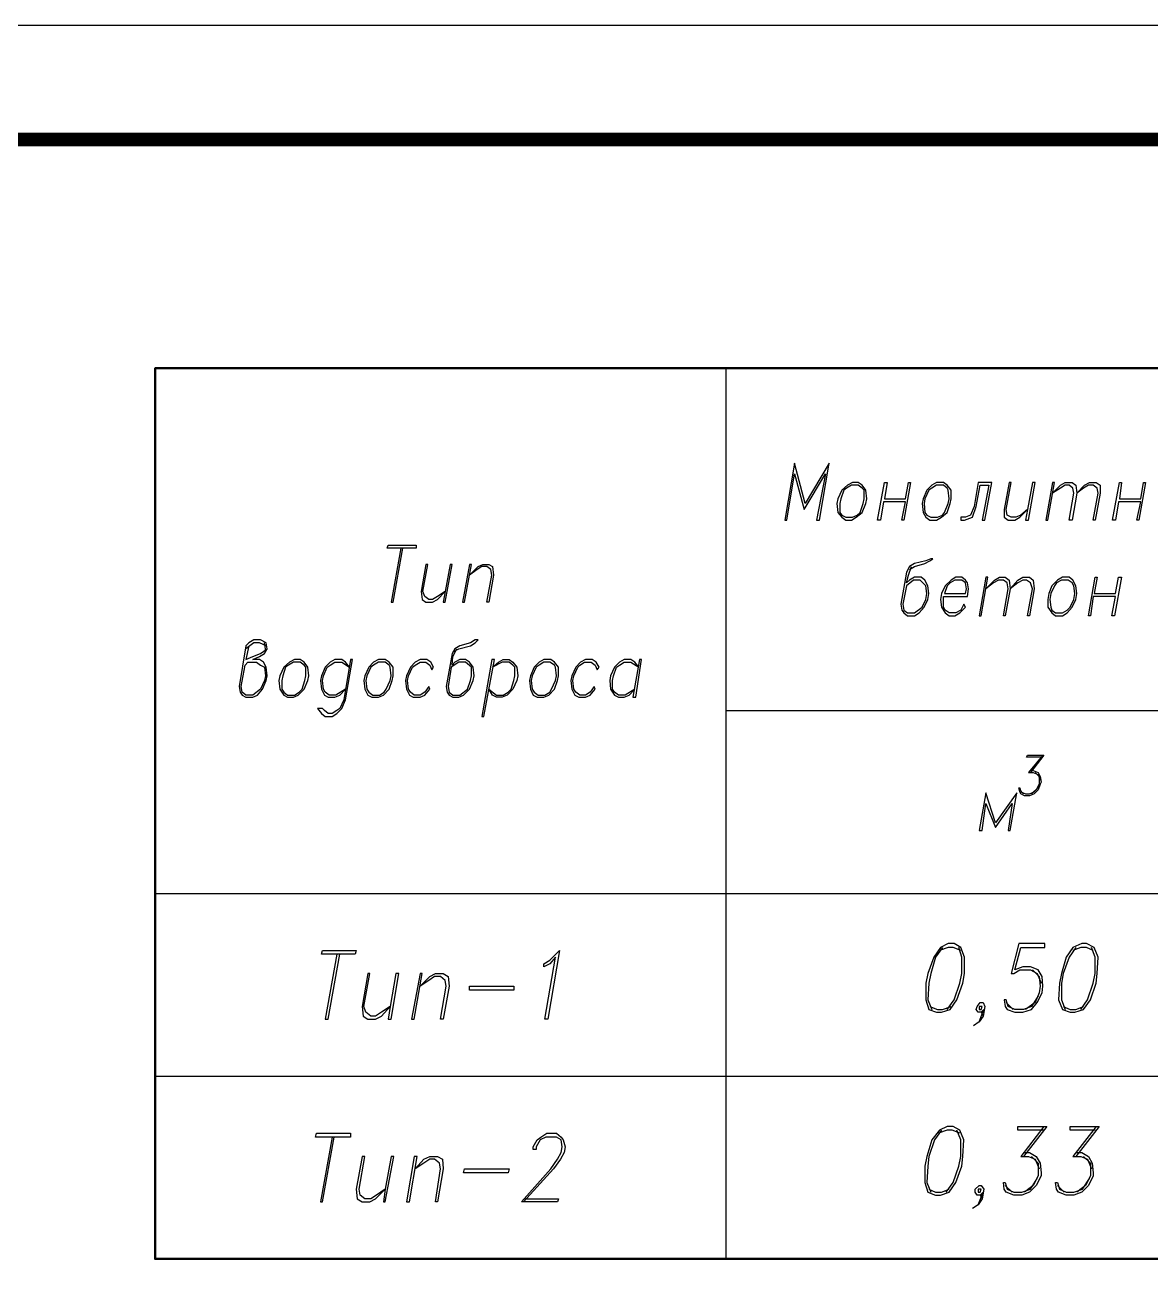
# Model space of a CAD drawing. Header units: millimetres. Extents: x 4241 to 6572, y 870 to 1291.
# Drawn here: x 5687.9 to 5737.2, y 1235.6 to 1290.7 of the extents above; entities that cross this region are included whole.
import ezdxf
from ezdxf.enums import TextEntityAlignment as Align

# ---------------------------------------------------------------- set-up
doc = ezdxf.new("R2010")
doc.units = ezdxf.units.MM
doc.layers.add('_Штамп_рамка', color=7, linetype='Continuous')
doc.layers.add('PDF _0', color=7, linetype='Continuous')
doc.styles.add('Romans_2.5', font='romans.shx', dxfattribs={"width": 0.75, "height": 2.5})

# ---------------------------------------------------------------- blocks, each defined once
blk = doc.blocks.new('*U779')
blk.add_lwpolyline([(0, 0), (0, 420), (1189, 420), (1189, 0), (0, 0)])
at = {"const_width": 0.6}
blk.add_lwpolyline([(20, 5), (20, 415), (1184, 415), (1184, 5), (20, 5)], dxfattribs=at)
at = {"style": 'Romans_2.5', "width": 0.75}
blk.add_attdef('ФОРМАТ', text='', height=2.5, dxfattribs=at).set_placement((1149, 2.5), align=Align.MIDDLE_LEFT)

msp = doc.modelspace()

# ---------------------------------------------------------------- linework, layer by layer
at = {"layer": 'PDF _0', "lineweight": 50}
msp.add_lwpolyline([(5878.6304, 1236.642), (5693.6273, 1236.642), (5693.6273, 1275.6324), (5878.6304, 1275.6324)], close=True, dxfattribs=at)
at = {"layer": 'PDF _0', "lineweight": 30}
for points in [[(5718.6049, 1275.6324), (5718.6049, 1236.642)], [(5718.6049, 1260.6459), (5878.6304, 1260.6459)], [(5693.6273, 1252.6446), (5878.6304, 1252.6446)], [(5693.6273, 1244.6433), (5878.6304, 1244.6433)]]:
    msp.add_lwpolyline(points, dxfattribs=at)
at = {"layer": 'PDF _0', "lineweight": 25}
for points in [[(5722.5843, 1268.9858), (5722.7114, 1268.9858), (5723.1347, 1271.4836), (5722.0763, 1269.7055), (5721.6106, 1271.4836), (5721.1873, 1268.9858), (5721.272, 1268.9858), (5721.6106, 1271.0179), (5722.034, 1269.4515), (5722.9654, 1271.0179)], [(5724.1507, 1270.6369), (5723.9391, 1270.5099), (5723.6851, 1270.2982), (5723.5157, 1269.9172), (5723.4734, 1269.7055), (5723.5157, 1269.3245), (5723.6851, 1269.1128), (5723.8544, 1268.9858), (5724.1084, 1268.9858), (5724.3201, 1269.1128), (5724.5741, 1269.3245), (5724.7434, 1269.7055), (5724.7858, 1269.9172), (5724.7434, 1270.2982), (5724.5741, 1270.5099), (5724.4047, 1270.6369)], [(5724.1084, 1270.5099), (5723.8967, 1270.3829), (5723.7697, 1270.2982), (5723.6427, 1269.9172), (5723.6004, 1269.7055), (5723.6004, 1269.3245), (5723.6851, 1269.1975), (5723.8544, 1269.1128), (5724.1507, 1269.1128), (5724.3624, 1269.1975), (5724.4894, 1269.3245), (5724.6164, 1269.7055), (5724.6588, 1269.9172), (5724.6588, 1270.2982), (5724.5741, 1270.3829), (5724.4047, 1270.5099)], [(5725.3784, 1268.9858), (5725.2514, 1268.9858), (5725.5478, 1270.6369), (5725.6748, 1270.6369), (5725.5478, 1269.9172), (5726.4791, 1269.9172), (5726.6062, 1270.6369), (5726.6908, 1270.6369), (5726.3945, 1268.9858), (5726.3098, 1268.9858), (5726.4791, 1269.7902), (5725.5054, 1269.7902)], [(5727.8339, 1270.6369), (5727.6222, 1270.5099), (5727.4105, 1270.2982), (5727.2412, 1269.9172), (5727.1988, 1269.7055), (5727.2412, 1269.3245), (5727.3682, 1269.1128), (5727.5375, 1268.9858), (5727.8339, 1268.9858), (5728.0455, 1269.1128), (5728.2995, 1269.3245), (5728.4265, 1269.7055), (5728.4689, 1269.9172), (5728.4689, 1270.2982), (5728.2995, 1270.5099), (5728.1302, 1270.6369)], [(5727.8339, 1270.5099), (5727.6222, 1270.3829), (5727.4952, 1270.2982), (5727.3258, 1269.9172), (5727.2835, 1269.7055), (5727.3258, 1269.3245), (5727.4105, 1269.1975), (5727.5799, 1269.1128), (5727.8762, 1269.1128), (5728.0879, 1269.1975), (5728.1725, 1269.3245), (5728.3419, 1269.7055), (5728.3842, 1269.9172), (5728.3419, 1270.2982), (5728.2995, 1270.3829), (5728.1302, 1270.5099)], [(5729.8236, 1268.9858), (5729.9506, 1268.9858), (5730.2469, 1270.6369), (5729.6543, 1270.6369), (5729.4849, 1269.5785), (5729.3156, 1269.1975), (5729.1039, 1269.1128), (5728.8922, 1269.1128), (5728.8922, 1268.9858), (5729.0616, 1268.9858), (5729.4003, 1269.1128), (5729.5696, 1269.5785), (5729.7389, 1270.5099), (5730.1199, 1270.5099)], [(5731.8133, 1269.4515), (5731.517, 1269.1975), (5731.3053, 1269.1128), (5731.0936, 1269.1128), (5730.9243, 1269.1975), (5730.882, 1269.4515), (5731.0936, 1270.6369), (5731.009, 1270.6369), (5730.7973, 1269.4515), (5730.7973, 1269.1128), (5730.9666, 1268.9858), (5731.263, 1268.9858), (5731.4747, 1269.1128), (5731.8133, 1269.4515), (5731.7287, 1268.9858), (5731.8557, 1268.9858), (5732.152, 1270.6369), (5732.025, 1270.6369)], [(5732.7024, 1268.9858), (5732.9987, 1270.6369), (5732.914, 1270.6369), (5732.6177, 1268.9858)], [(5733.7607, 1268.9858), (5733.6337, 1268.9858), (5733.8454, 1270.1712), (5733.8031, 1270.3829), (5733.6337, 1270.5099), (5733.4644, 1270.5099), (5733.2527, 1270.3829), (5732.914, 1270.1712), (5733.2527, 1270.5099), (5733.4644, 1270.6369), (5733.7607, 1270.6369), (5733.9301, 1270.5099), (5733.9724, 1270.1712)], [(5734.7768, 1268.9858), (5734.6921, 1268.9858), (5734.9038, 1270.1712), (5734.8614, 1270.3829), (5734.6921, 1270.5099), (5734.4804, 1270.5099), (5734.2688, 1270.3829), (5733.9724, 1270.1712), (5734.3111, 1270.5099), (5734.5228, 1270.6369), (5734.8191, 1270.6369), (5734.9884, 1270.5099), (5734.9884, 1270.1712)], [(5735.6658, 1268.9858), (5735.5388, 1268.9858), (5735.8351, 1270.6369), (5735.9198, 1270.6369), (5735.8351, 1269.9172), (5736.7665, 1269.9172), (5736.8935, 1270.6369), (5736.9782, 1270.6369), (5736.6818, 1268.9858), (5736.5972, 1268.9858), (5736.7665, 1269.7902), (5735.7928, 1269.7902)], [(5705.0577, 1267.7581), (5703.7877, 1267.7581), (5703.83, 1267.8851), (5705.0577, 1267.8851)], [(5706.3278, 1265.8531), (5705.9891, 1265.6414), (5705.7774, 1265.5144), (5705.6081, 1265.5144), (5705.4388, 1265.6414), (5705.3541, 1265.8531), (5705.5658, 1267.0384), (5705.4811, 1267.0384), (5705.2694, 1265.8531), (5705.3117, 1265.5144), (5705.4811, 1265.3874), (5705.7774, 1265.3874), (5705.9891, 1265.5144), (5706.3278, 1265.8531), (5706.2431, 1265.3874), (5706.3278, 1265.3874), (5706.6241, 1267.0384), (5706.5395, 1267.0384)], [(5707.1745, 1265.3874), (5707.4708, 1267.0384), (5707.3862, 1267.0384), (5707.0898, 1265.3874)], [(5708.2329, 1265.3874), (5708.1482, 1265.3874), (5708.3599, 1266.5727), (5708.3175, 1266.8268), (5708.1482, 1266.9538), (5707.9365, 1266.9538), (5707.7248, 1266.8268), (5707.3862, 1266.5727), (5707.7672, 1266.9538), (5707.9788, 1267.0384), (5708.2329, 1267.0384), (5708.4022, 1266.9538), (5708.4445, 1266.5727)], [(5728.1302, 1265.6414), (5729.1886, 1265.6414), (5729.2309, 1265.9801), (5729.1886, 1266.2341), (5729.1039, 1266.3611), (5728.9346, 1266.4881), (5728.6806, 1266.4881), (5728.4689, 1266.3611), (5728.2149, 1266.1071), (5728.0455, 1265.7684), (5728.0032, 1265.5144), (5728.0455, 1265.1757), (5728.2149, 1264.9217), (5728.3842, 1264.7947), (5728.6382, 1264.7947), (5728.8499, 1264.9217), (5729.1039, 1265.1757), (5729.0192, 1265.3027), (5728.8922, 1265.0487), (5728.6806, 1264.9217), (5728.3842, 1264.9217), (5728.2149, 1265.0487), (5728.1302, 1265.1757), (5728.1302, 1265.5144)], [(5729.7813, 1264.7947), (5730.0776, 1266.4881), (5729.9929, 1266.4881), (5729.6966, 1264.7947)], [(5730.8396, 1264.7947), (5730.755, 1264.7947), (5730.9666, 1265.9801), (5730.9243, 1266.2341), (5730.755, 1266.3611), (5730.5433, 1266.3611), (5730.3316, 1266.2341), (5729.9929, 1265.9801), (5730.374, 1266.3611), (5730.5856, 1266.4881), (5730.8396, 1266.4881), (5731.009, 1266.3611), (5731.0513, 1265.9801)], [(5731.898, 1264.7947), (5731.8133, 1264.7947), (5732.025, 1265.9801), (5731.9403, 1266.2341), (5731.771, 1266.3611), (5731.6017, 1266.3611), (5731.39, 1266.2341), (5731.0513, 1265.9801), (5731.39, 1266.3611), (5731.6017, 1266.4881), (5731.898, 1266.4881), (5732.0673, 1266.3611), (5732.1097, 1265.9801)], [(5733.3374, 1266.4881), (5733.1257, 1266.3611), (5732.8717, 1266.1071), (5732.7447, 1265.7684), (5732.7024, 1265.5144), (5732.7024, 1265.1757), (5732.8717, 1264.9217), (5733.041, 1264.7947), (5733.3374, 1264.7947), (5733.5491, 1264.9217), (5733.7607, 1265.1757), (5733.9301, 1265.5144), (5733.9724, 1265.7684), (5733.9301, 1266.1071), (5733.8031, 1266.3611), (5733.6337, 1266.4881)], [(5734.5651, 1264.7947), (5734.4804, 1264.7947), (5734.7768, 1266.4881), (5734.8614, 1266.4881), (5734.7344, 1265.7684), (5735.6658, 1265.7684), (5735.7928, 1266.4881), (5735.9198, 1266.4881), (5735.6235, 1264.7947), (5735.4965, 1264.7947), (5735.6658, 1265.6414), (5734.6921, 1265.6414)], [(5726.5215, 1266.1071), (5726.3521, 1265.3027), (5726.3945, 1265.0487), (5726.5638, 1264.9217), (5726.8602, 1264.9217), (5727.1988, 1265.1757), (5727.3682, 1265.5144), (5727.4105, 1265.7684), (5727.3682, 1266.1071), (5727.1142, 1266.3611), (5726.8178, 1266.3611)], [(5729.1039, 1265.7684), (5729.1462, 1265.9801), (5729.1039, 1266.2341), (5728.9346, 1266.3611), (5728.6382, 1266.3611), (5728.4265, 1266.2341), (5728.2995, 1266.1071), (5728.1725, 1265.7684)], [(5733.2951, 1266.3611), (5733.0834, 1266.2341), (5732.9987, 1266.1071), (5732.8294, 1265.7684), (5732.787, 1265.5144), (5732.8294, 1265.1757), (5732.8717, 1265.0487), (5733.041, 1264.9217), (5733.3374, 1264.9217), (5733.5491, 1265.0487), (5733.6761, 1265.1757), (5733.8454, 1265.5144), (5733.8877, 1265.7684), (5733.8454, 1266.1071), (5733.7607, 1266.2341), (5733.5914, 1266.3611)], [(5697.9032, 1262.8896), (5698.1995, 1263.0166), (5698.4112, 1263.1436), (5698.5382, 1263.3553), (5698.4958, 1263.6093), (5698.2418, 1263.7363), (5697.9455, 1263.7363), (5697.7338, 1263.6093), (5697.6068, 1263.4823), (5697.3105, 1261.7042), (5697.3528, 1261.4502), (5697.4375, 1261.3232), (5697.6068, 1261.2386), (5697.9032, 1261.2386), (5698.1148, 1261.3232), (5698.3265, 1261.5772), (5698.4958, 1261.9583), (5698.5382, 1262.1699), (5698.4958, 1262.5509), (5698.3688, 1262.7626), (5698.1995, 1262.8896)], [(5697.5645, 1262.6356), (5697.6915, 1262.7626), (5698.0725, 1262.7626), (5698.2418, 1262.6356), (5698.4112, 1262.5509), (5698.4535, 1262.1699), (5698.4112, 1261.9583), (5698.2418, 1261.5772), (5697.9032, 1261.3232), (5697.6068, 1261.3232), (5697.4375, 1261.4502), (5697.3951, 1261.7042)], [(5699.7236, 1262.8896), (5699.5119, 1262.7626), (5699.2579, 1262.5509), (5699.0885, 1262.1699), (5699.0462, 1261.9583), (5699.0885, 1261.5772), (5699.2579, 1261.3232), (5699.4272, 1261.2386), (5699.6812, 1261.2386), (5699.8929, 1261.3232), (5700.1469, 1261.5772), (5700.3162, 1261.9583), (5700.3586, 1262.1699), (5700.3162, 1262.5509), (5700.1469, 1262.7626), (5699.9776, 1262.8896)], [(5699.6812, 1262.7626), (5699.4695, 1262.6356), (5699.3425, 1262.5509), (5699.2155, 1262.1699), (5699.1732, 1261.9583), (5699.1732, 1261.5772), (5699.2579, 1261.4502), (5699.4272, 1261.3232), (5699.7236, 1261.3232), (5699.9352, 1261.4502), (5700.0622, 1261.5772), (5700.1892, 1261.9583), (5700.2316, 1262.1699), (5700.2316, 1262.5509), (5700.1469, 1262.6356), (5699.9776, 1262.7626)], [(5700.7396, 1260.7305), (5700.9089, 1260.5189), (5701.0783, 1260.3919), (5701.3746, 1260.3919), (5701.5863, 1260.5189), (5701.798, 1260.7305), (5701.9673, 1261.1116), (5702.2636, 1262.8896), (5702.179, 1262.8896), (5701.8826, 1261.1116), (5701.7133, 1260.7305), (5701.5863, 1260.6459), (5701.3746, 1260.5189), (5701.2053, 1260.5189), (5701.0359, 1260.6459), (5700.9513, 1260.7305)], [(5701.9673, 1261.5772), (5701.544, 1261.3232), (5701.2476, 1261.3232), (5701.0783, 1261.4502), (5700.9936, 1261.5772), (5700.9513, 1261.9583), (5700.9936, 1262.1699), (5701.1629, 1262.5509), (5701.2899, 1262.6356), (5701.5016, 1262.7626), (5701.798, 1262.7626), (5702.1366, 1262.5509), (5701.9673, 1262.7626), (5701.798, 1262.8896), (5701.5016, 1262.8896), (5701.2899, 1262.7626), (5701.0783, 1262.5509), (5700.9089, 1262.1699), (5700.8666, 1261.9583), (5700.9089, 1261.5772), (5701.0359, 1261.3232), (5701.2053, 1261.2386), (5701.5016, 1261.2386), (5701.7133, 1261.3232)], [(5703.4067, 1262.8896), (5703.195, 1262.7626), (5702.9833, 1262.5509), (5702.814, 1262.1699), (5702.7717, 1261.9583), (5702.814, 1261.5772), (5702.941, 1261.3232), (5703.1103, 1261.2386), (5703.4067, 1261.2386), (5703.6184, 1261.3232), (5703.8724, 1261.5772), (5703.9994, 1261.9583), (5704.0417, 1262.1699), (5704.0417, 1262.5509), (5703.8724, 1262.7626), (5703.703, 1262.8896)], [(5703.4067, 1262.7626), (5703.195, 1262.6356), (5703.068, 1262.5509), (5702.8987, 1262.1699), (5702.8563, 1261.9583), (5702.8987, 1261.5772), (5702.9833, 1261.4502), (5703.1527, 1261.3232), (5703.449, 1261.3232), (5703.6607, 1261.4502), (5703.7454, 1261.5772), (5703.9147, 1261.9583), (5703.957, 1262.1699), (5703.9147, 1262.5509), (5703.8724, 1262.6356), (5703.703, 1262.7626)], [(5705.6504, 1261.5772), (5705.6081, 1261.7042), (5705.4388, 1261.4502), (5705.2271, 1261.3232), (5704.9731, 1261.3232), (5704.8037, 1261.4502), (5704.7191, 1261.5772), (5704.6767, 1261.9583), (5704.7191, 1262.1699), (5704.8884, 1262.5509), (5705.0154, 1262.6356), (5705.2271, 1262.7626), (5705.4811, 1262.7626), (5705.6504, 1262.6356), (5705.7351, 1262.4239), (5705.8198, 1262.5509), (5705.6928, 1262.7626), (5705.5234, 1262.8896), (5705.2271, 1262.8896), (5705.0154, 1262.7626), (5704.8037, 1262.5509), (5704.6344, 1262.1699), (5704.5921, 1261.9583), (5704.6344, 1261.5772), (5704.7614, 1261.3232), (5704.9307, 1261.2386), (5705.2271, 1261.2386), (5705.4388, 1261.3232)], [(5706.5818, 1262.5509), (5706.4548, 1261.7042), (5706.4971, 1261.4502), (5706.6665, 1261.3232), (5706.9628, 1261.3232), (5707.3015, 1261.5772), (5707.4285, 1261.9583), (5707.4708, 1262.1699), (5707.4708, 1262.5509), (5707.2168, 1262.7626), (5706.9205, 1262.7626)], [(5708.0212, 1260.3919), (5708.4869, 1262.8896), (5708.3599, 1262.8896), (5707.9365, 1260.3919)], [(5708.2329, 1261.5772), (5708.5715, 1261.3232), (5708.8679, 1261.3232), (5709.0795, 1261.4502), (5709.2066, 1261.5772), (5709.3336, 1261.9583), (5709.3759, 1262.1699), (5709.3759, 1262.5509), (5709.2912, 1262.6356), (5709.1219, 1262.7626), (5708.8255, 1262.7626), (5708.4022, 1262.5509), (5708.6562, 1262.7626), (5708.8679, 1262.8896), (5709.1219, 1262.8896), (5709.2912, 1262.7626), (5709.4606, 1262.5509), (5709.5029, 1262.1699), (5709.4606, 1261.9583), (5709.2912, 1261.5772), (5709.0372, 1261.3232), (5708.8255, 1261.2386), (5708.5715, 1261.2386), (5708.4022, 1261.3232)], [(5710.6459, 1262.8896), (5710.4343, 1262.7626), (5710.2226, 1262.5509), (5710.0532, 1262.1699), (5710.0109, 1261.9583), (5710.0532, 1261.5772), (5710.1803, 1261.3232), (5710.3496, 1261.2386), (5710.6459, 1261.2386), (5710.8576, 1261.3232), (5711.1116, 1261.5772), (5711.2386, 1261.9583), (5711.281, 1262.1699), (5711.281, 1262.5509), (5711.1116, 1262.7626), (5710.9423, 1262.8896)], [(5710.6459, 1262.7626), (5710.4343, 1262.6356), (5710.3073, 1262.5509), (5710.1379, 1262.1699), (5710.0956, 1261.9583), (5710.1379, 1261.5772), (5710.2226, 1261.4502), (5710.3919, 1261.3232), (5710.6883, 1261.3232), (5710.8999, 1261.4502), (5710.9846, 1261.5772), (5711.154, 1261.9583), (5711.1963, 1262.1699), (5711.154, 1262.5509), (5711.1116, 1262.6356), (5710.8999, 1262.7626)], [(5712.8897, 1261.5772), (5712.8473, 1261.7042), (5712.678, 1261.4502), (5712.4663, 1261.3232), (5712.2123, 1261.3232), (5712.043, 1261.4502), (5711.9583, 1261.5772), (5711.916, 1261.9583), (5711.9583, 1262.1699), (5712.1277, 1262.5509), (5712.2123, 1262.6356), (5712.424, 1262.7626), (5712.7203, 1262.7626), (5712.8897, 1262.6356), (5712.9743, 1262.4239), (5713.059, 1262.5509), (5712.932, 1262.7626), (5712.7627, 1262.8896), (5712.4663, 1262.8896), (5712.2547, 1262.7626), (5712.043, 1262.5509), (5711.8736, 1262.1699), (5711.8313, 1261.9583), (5711.8736, 1261.5772), (5712.0006, 1261.3232), (5712.17, 1261.2386), (5712.4663, 1261.2386), (5712.678, 1261.3232)], [(5714.6254, 1261.5772), (5714.2021, 1261.3232), (5713.9057, 1261.3232), (5713.7364, 1261.4502), (5713.6517, 1261.5772), (5713.6517, 1261.9583), (5713.694, 1262.1699), (5713.821, 1262.5509), (5713.948, 1262.6356), (5714.1597, 1262.7626), (5714.4561, 1262.7626), (5714.7947, 1262.5509), (5714.6254, 1262.7626), (5714.4561, 1262.8896), (5714.1597, 1262.8896), (5713.948, 1262.7626), (5713.7364, 1262.5509), (5713.567, 1262.1699), (5713.5247, 1261.9583), (5713.567, 1261.5772), (5713.7364, 1261.3232), (5713.9057, 1261.2386), (5714.1597, 1261.2386), (5714.3714, 1261.3232)], [(5714.6677, 1261.2386), (5714.9217, 1262.8896), (5714.8371, 1262.8896), (5714.5407, 1261.2386)], [(5729.6966, 1255.3964), (5729.8236, 1255.3964), (5729.9929, 1256.5817), (5730.4163, 1255.5234), (5731.136, 1256.5817), (5730.9666, 1255.3964), (5731.0513, 1255.3964), (5731.3477, 1257.0474), (5730.4163, 1255.735), (5729.9929, 1257.0474)], [(5728.3419, 1250.4432), (5728.0032, 1250.2739), (5727.7069, 1249.8505), (5727.4528, 1249.1308), (5727.3682, 1248.7075), (5727.3682, 1247.9878), (5727.4952, 1247.5644), (5727.8339, 1247.4374), (5728.0455, 1247.4374), (5728.4265, 1247.5644), (5728.7229, 1247.9878), (5728.9769, 1248.7075), (5729.0616, 1249.1308), (5729.0616, 1249.8505), (5728.8922, 1250.2739), (5728.5959, 1250.4432)], [(5734.1841, 1250.4432), (5733.8031, 1250.2739), (5733.5067, 1249.8505), (5733.2951, 1249.1308), (5733.2104, 1248.7075), (5733.168, 1247.9878), (5733.3374, 1247.5644), (5733.6761, 1247.4374), (5733.8877, 1247.4374), (5734.2688, 1247.5644), (5734.5651, 1247.9878), (5734.8191, 1248.7075), (5734.8614, 1249.1308), (5734.9038, 1249.8505), (5734.7344, 1250.2739), (5734.3958, 1250.4432)], [(5702.3906, 1249.9775), (5700.9089, 1249.9775), (5700.9513, 1250.1468), (5702.433, 1250.1468)], [(5710.8153, 1247.1411), (5710.6883, 1247.1411), (5711.154, 1249.8505), (5710.8999, 1249.5542), (5710.6459, 1249.4272), (5710.6459, 1249.5542), (5710.8999, 1249.7235), (5711.3233, 1250.1468)], [(5703.9147, 1247.6914), (5703.5337, 1247.4374), (5703.2797, 1247.2681), (5703.068, 1247.2681), (5702.8563, 1247.4374), (5702.7717, 1247.6914), (5703.0257, 1249.1308), (5702.941, 1249.1308), (5702.687, 1247.6914), (5702.7293, 1247.2681), (5702.941, 1247.1411), (5703.2797, 1247.1411), (5703.5337, 1247.2681), (5703.9147, 1247.6914), (5703.83, 1247.1411), (5703.957, 1247.1411), (5704.2957, 1249.1308), (5704.1687, 1249.1308)], [(5704.9731, 1247.1411), (5705.3117, 1249.1308), (5705.2271, 1249.1308), (5704.8461, 1247.1411)], [(5706.2431, 1247.1411), (5706.1161, 1247.1411), (5706.3701, 1248.5805), (5706.3278, 1248.8345), (5706.1161, 1249.0038), (5705.8621, 1249.0038), (5705.6081, 1248.8345), (5705.2271, 1248.5805), (5705.6504, 1249.0038), (5705.9044, 1249.1308), (5706.2431, 1249.1308), (5706.4548, 1249.0038), (5706.4971, 1248.5805)], [(5709.3336, 1248.4111), (5707.3862, 1248.4111), (5707.3862, 1248.5805), (5709.3336, 1248.5805)], [(5729.6966, 1247.6914), (5729.6966, 1247.5644), (5729.7813, 1247.5644), (5729.8236, 1247.6914)], [(5728.2995, 1242.4419), (5727.9609, 1242.2726), (5727.6222, 1241.8492), (5727.4105, 1241.1295), (5727.3258, 1240.7062), (5727.3258, 1239.9865), (5727.4528, 1239.5631), (5727.7915, 1239.4361), (5728.0032, 1239.4361), (5728.3842, 1239.5631), (5728.6806, 1239.9865), (5728.9346, 1240.7062), (5728.9769, 1241.1295), (5729.0192, 1241.8492), (5728.8499, 1242.2726), (5728.5536, 1242.4419)], [(5702.179, 1241.9762), (5700.6549, 1241.9762), (5700.6973, 1242.1456), (5702.179, 1242.1456)], [(5703.703, 1239.6902), (5703.322, 1239.4361), (5703.068, 1239.2668), (5702.814, 1239.2668), (5702.6023, 1239.4361), (5702.56, 1239.6902), (5702.814, 1241.1295), (5702.687, 1241.1295), (5702.433, 1239.6902), (5702.4753, 1239.2668), (5702.687, 1239.1398), (5703.0257, 1239.1398), (5703.2797, 1239.2668), (5703.703, 1239.6902), (5703.6184, 1239.1398), (5703.703, 1239.1398), (5704.084, 1241.1295), (5703.957, 1241.1295)], [(5704.7614, 1239.1398), (5705.1001, 1241.1295), (5704.9731, 1241.1295), (5704.6344, 1239.1398)], [(5705.9891, 1239.1398), (5705.9044, 1239.1398), (5706.1161, 1240.5792), (5706.0738, 1240.8332), (5705.8621, 1241.0025), (5705.6504, 1241.0025), (5705.3964, 1240.8332), (5705.0154, 1240.5792), (5705.3964, 1241.0025), (5705.6504, 1241.1295), (5705.9891, 1241.1295), (5706.2008, 1241.0025), (5706.2431, 1240.5792)], [(5709.0795, 1240.4098), (5707.1321, 1240.4098), (5707.1745, 1240.5792), (5709.1219, 1240.5792)], [(5729.6543, 1239.6902), (5729.6543, 1239.5631), (5729.7389, 1239.5631), (5729.7813, 1239.6902)]]:
    msp.add_lwpolyline(points, close=True, dxfattribs=at)
for points in [[(5704.3804, 1267.7581), (5703.957, 1265.3874), (5704.0417, 1265.3874), (5704.4651, 1267.7581)], [(5726.6485, 1266.8268), (5726.8602, 1266.9538), (5727.3258, 1267.0808), (5727.5375, 1267.2078), (5727.6645, 1267.2924), (5727.5799, 1267.2924), (5727.3682, 1267.2078), (5726.8602, 1267.0808), (5726.6485, 1266.9538), (5726.5215, 1266.6998), (5726.2675, 1265.3027), (5726.3098, 1265.0487), (5726.3945, 1264.9217), (5726.5638, 1264.7947), (5726.8602, 1264.7947), (5727.0718, 1264.9217), (5727.2835, 1265.1757), (5727.4528, 1265.5144), (5727.4952, 1265.7684), (5727.4528, 1266.1071), (5727.3258, 1266.3611), (5727.1565, 1266.4881), (5726.8602, 1266.4881), (5726.6485, 1266.3611), (5726.5215, 1266.2341), (5726.6062, 1266.5727), (5726.7332, 1266.9538)], [(5706.7088, 1263.2283), (5706.9205, 1263.3553), (5707.4285, 1263.4823), (5707.6402, 1263.6093), (5707.7672, 1263.7363), (5707.6402, 1263.7363), (5707.4285, 1263.6093), (5706.9628, 1263.4823), (5706.7511, 1263.3553), (5706.6241, 1263.1436), (5706.3701, 1261.7042), (5706.4125, 1261.4502), (5706.4971, 1261.3232), (5706.6665, 1261.2386), (5706.9205, 1261.2386), (5707.1321, 1261.3232), (5707.3862, 1261.5772), (5707.5555, 1261.9583), (5707.5978, 1262.1699), (5707.5555, 1262.5509), (5707.3862, 1262.7626), (5707.2168, 1262.8896), (5706.9628, 1262.8896), (5706.7511, 1262.7626), (5706.6241, 1262.6356), (5706.6665, 1263.0166), (5706.8358, 1263.3553)], [(5698.4958, 1263.4823), (5698.1995, 1263.6093), (5697.9455, 1263.6093), (5697.6068, 1263.3553)], [(5697.7338, 1263.4823), (5697.6068, 1262.8896), (5697.9032, 1263.0166), (5698.2418, 1263.1436), (5698.5382, 1263.3553)], [(5698.4535, 1263.2283), (5698.4535, 1263.3553), (5698.4112, 1263.6093)], [(5732.4484, 1258.6138), (5731.771, 1258.6138), (5731.8133, 1258.6985), (5732.533, 1258.6985), (5731.9403, 1257.9364)], [(5732.4907, 1258.6985), (5731.8557, 1257.9364), (5732.0673, 1257.9364), (5732.279, 1257.8518), (5732.3637, 1257.5978)], [(5731.9403, 1258.0211), (5732.0673, 1258.0211), (5732.279, 1257.9364), (5732.3637, 1257.7671), (5732.406, 1257.5131), (5732.3637, 1257.4284), (5732.279, 1257.1744), (5732.1097, 1257.0051), (5731.898, 1256.9204), (5731.6863, 1256.9204), (5731.517, 1257.0051), (5731.4747, 1257.0898), (5731.4323, 1257.2591), (5731.4747, 1257.2591), (5731.517, 1257.0898), (5731.7287, 1257.0051), (5731.898, 1257.0051), (5732.1097, 1257.0898), (5732.3214, 1257.3438)], [(5732.152, 1257.9364), (5732.3214, 1257.7671), (5732.3214, 1257.5131), (5732.3214, 1257.4284), (5732.1943, 1257.1744), (5731.9827, 1257.0051)], [(5731.644, 1257.0051), (5731.4747, 1257.1744)], [(5732.279, 1248.1571), (5731.9827, 1247.6914), (5731.644, 1247.5644), (5731.263, 1247.5644), (5730.9666, 1247.6914), (5730.882, 1247.9878), (5730.7973, 1247.9878), (5730.8396, 1247.6914), (5730.9243, 1247.5644), (5731.263, 1247.4374), (5731.6017, 1247.4374), (5731.9827, 1247.5644), (5732.2367, 1247.8608), (5732.4484, 1248.2841), (5732.4907, 1248.5805), (5732.4484, 1249.0038), (5732.279, 1249.3001), (5731.9403, 1249.4272), (5731.6017, 1249.4272), (5731.263, 1249.3001), (5731.517, 1250.2739), (5732.5754, 1250.2739), (5732.5754, 1250.4432), (5731.4323, 1250.4432), (5731.0936, 1249.1308), (5731.2206, 1249.1308), (5731.4747, 1249.3001), (5731.9403, 1249.3001), (5732.2367, 1249.1308), (5732.406, 1248.7075)], [(5701.5863, 1249.9775), (5701.0783, 1247.1411), (5701.2053, 1247.1411), (5701.7133, 1249.9775)], [(5728.0879, 1250.2739), (5727.7915, 1249.8505), (5727.5799, 1249.1308), (5727.4952, 1248.7075), (5727.4528, 1247.9878), (5727.6222, 1247.5644)], [(5728.8922, 1250.1468), (5728.5536, 1250.2739), (5728.3419, 1250.2739), (5727.9609, 1250.1468)], [(5728.2995, 1247.5644), (5728.5959, 1247.9878), (5728.8499, 1248.7075), (5728.9346, 1249.1308), (5728.9346, 1249.8505), (5728.8076, 1250.2739)], [(5733.9301, 1250.2739), (5733.6337, 1249.8505), (5733.3797, 1249.1308), (5733.2951, 1248.7075), (5733.2951, 1247.9878), (5733.4644, 1247.5644)], [(5734.6921, 1250.1468), (5734.3958, 1250.2739), (5734.1417, 1250.2739), (5733.8031, 1250.1468)], [(5734.1417, 1247.5644), (5734.4381, 1247.9878), (5734.6921, 1248.7075), (5734.7768, 1249.1308), (5734.7768, 1249.8505), (5734.6074, 1250.2739)], [(5732.025, 1249.3001), (5732.3214, 1249.0038), (5732.3637, 1248.5805), (5732.3214, 1248.2841), (5732.152, 1247.8608), (5731.7287, 1247.5644)], [(5727.5375, 1247.6914), (5727.8762, 1247.5644), (5728.0879, 1247.5644), (5728.4689, 1247.6914)], [(5729.6966, 1247.0141), (5729.9083, 1247.5644), (5729.7813, 1247.4374), (5729.6543, 1247.4374), (5729.5696, 1247.5644), (5729.6119, 1247.6914), (5729.7389, 1247.8608), (5729.8659, 1247.8608), (5729.9506, 1247.6914), (5729.8659, 1247.2681), (5729.6966, 1247.0141), (5729.4426, 1246.8447)], [(5731.1783, 1247.5644), (5730.882, 1247.8608)], [(5733.3797, 1247.6914), (5733.6761, 1247.5644), (5733.9301, 1247.5644), (5734.2688, 1247.6914)], [(5729.7813, 1247.4374), (5729.8659, 1247.2681)], [(5728.0455, 1242.2726), (5727.7492, 1241.8492), (5727.4952, 1241.1295), (5727.4528, 1240.7062), (5727.4105, 1239.9865), (5727.5799, 1239.5631)], [(5728.8499, 1242.1456), (5728.5112, 1242.2726), (5728.2995, 1242.2726), (5727.9185, 1242.1456)], [(5728.2572, 1239.5631), (5728.5536, 1239.9865), (5728.8076, 1240.7062), (5728.8922, 1241.1295), (5728.8922, 1241.8492), (5728.7229, 1242.2726)], [(5732.533, 1242.2726), (5731.39, 1242.2726), (5731.39, 1242.4419), (5732.66, 1242.4419), (5731.644, 1241.1295)], [(5732.533, 1242.4419), (5731.517, 1241.1295), (5731.8557, 1241.1295), (5732.152, 1241.0025), (5732.3214, 1240.5792)], [(5734.7768, 1242.2726), (5733.6761, 1242.2726), (5733.6761, 1242.4419), (5734.9461, 1242.4419), (5733.9301, 1241.1295)], [(5734.8191, 1242.4419), (5733.8031, 1241.1295), (5734.1417, 1241.1295), (5734.4381, 1241.0025), (5734.6074, 1240.5792)], [(5701.3746, 1241.9762), (5700.8666, 1239.1398), (5700.9513, 1239.1398), (5701.4593, 1241.9762)], [(5709.7992, 1239.2668), (5711.281, 1239.2668), (5711.2386, 1239.1398), (5709.6722, 1239.1398), (5710.9423, 1240.5792), (5711.2386, 1241.0025), (5711.408, 1241.2989), (5711.4503, 1241.5529), (5711.408, 1241.8492), (5711.1963, 1241.9762), (5710.7306, 1241.9762), (5710.4766, 1241.8492), (5710.3073, 1241.5529), (5710.3073, 1241.4259), (5710.1803, 1241.4259), (5710.1803, 1241.5529), (5710.3496, 1241.8492), (5710.5189, 1241.9762), (5710.7729, 1242.1456), (5711.1963, 1242.1456), (5711.408, 1241.9762), (5711.4926, 1241.8492), (5711.5773, 1241.5529), (5711.535, 1241.2989), (5711.3656, 1241.0025), (5711.0693, 1240.5792), (5709.7569, 1239.1398)], [(5731.644, 1241.2989), (5731.898, 1241.2989), (5732.1943, 1241.1295), (5732.3637, 1240.8332), (5732.406, 1240.4098), (5732.406, 1240.2828), (5732.1943, 1239.8595), (5731.898, 1239.5631), (5731.5593, 1239.4361), (5731.2206, 1239.4361), (5730.882, 1239.5631), (5730.7973, 1239.6902), (5730.755, 1239.9865), (5730.8396, 1239.9865), (5730.9243, 1239.6902), (5731.2206, 1239.5631), (5731.5593, 1239.5631), (5731.9403, 1239.6902), (5732.2367, 1240.1558)], [(5731.9827, 1241.1295), (5732.279, 1240.8332), (5732.279, 1240.4098), (5732.279, 1240.2828), (5732.0673, 1239.8595), (5731.6863, 1239.5631)], [(5733.9301, 1241.2989), (5734.1841, 1241.2989), (5734.4804, 1241.1295), (5734.6498, 1240.8332), (5734.6921, 1240.4098), (5734.6921, 1240.2828), (5734.4804, 1239.8595), (5734.1841, 1239.5631), (5733.8454, 1239.4361), (5733.5067, 1239.4361), (5733.168, 1239.5631), (5733.0834, 1239.6902), (5733.041, 1239.9865), (5733.1257, 1239.9865), (5733.2104, 1239.6902), (5733.5067, 1239.5631), (5733.8454, 1239.5631), (5734.2264, 1239.6902), (5734.5228, 1240.1558)], [(5734.2688, 1241.1295), (5734.5651, 1240.8332), (5734.5651, 1240.4098), (5734.5651, 1240.2828), (5734.3534, 1239.8595), (5733.9724, 1239.5631)], [(5727.4952, 1239.6902), (5727.7915, 1239.5631), (5728.0455, 1239.5631), (5728.3842, 1239.6902)], [(5729.6543, 1239.0128), (5729.8659, 1239.5631), (5729.7389, 1239.4361), (5729.6119, 1239.4361), (5729.5273, 1239.5631), (5729.5273, 1239.6902), (5729.6966, 1239.8595), (5729.7813, 1239.8595), (5729.9083, 1239.6902), (5729.8236, 1239.2668), (5729.6543, 1239.0128), (5729.4003, 1238.8435)], [(5729.7389, 1239.4361), (5729.8236, 1239.2668)], [(5731.136, 1239.5631), (5730.8396, 1239.8595)], [(5733.4221, 1239.5631), (5733.1257, 1239.8595)]]:
    msp.add_lwpolyline(points, dxfattribs=at)

# ---------------------------------------------------------------- block references
at = {"layer": '_Штамп_рамка'}
msp.add_blockref('*U779', (4819.0524, 870.6532), dxfattribs=at)

doc.saveas('drawing.dxf')
